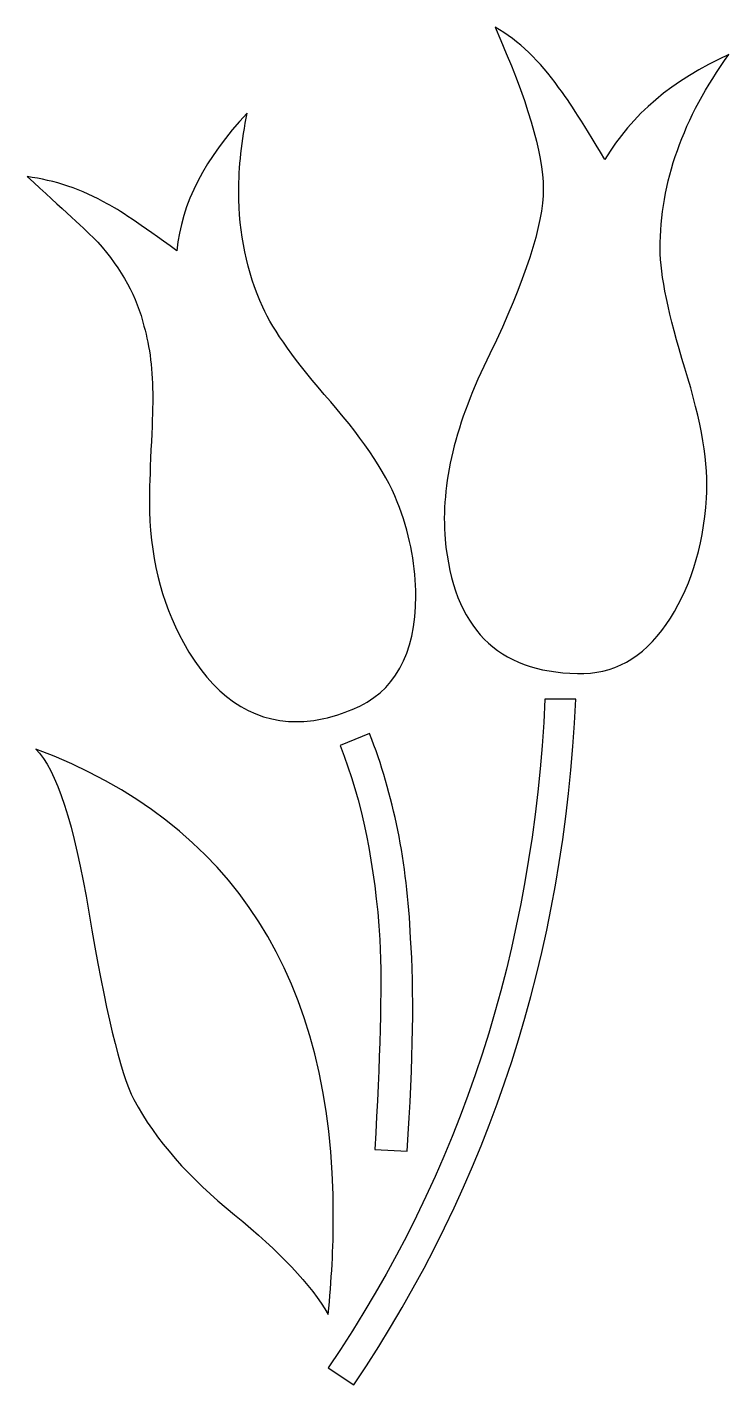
# Model space of a CAD drawing. Header units: centimetres. Extents: x -4.7 to 4.7, y -9.2 to 9.2.
import ezdxf

# ---------------------------------------------------------------- set-up
doc = ezdxf.new("R2010")
doc.units = ezdxf.units.CM
doc.header["$MEASUREMENT"] = 0
doc.layers.add('Camada 1', color=7, linetype='Continuous')

msp = doc.modelspace()

# ---------------------------------------------------------------- linework, layer by layer
at = {"layer": 'Camada 1'}
for points, knots in [([(1.51127, 4.7591), (1.98898, 5.75182), (2.23139, 6.49493), (2.23139, 6.99126), (2.23139, 6.99126), (2.23139, 7.46899), (2.01335, 8.19773), (1.58014, 9.17323), (1.58014, 9.17323), (1.90293, 8.98673), (2.18836, 8.71704), (2.43797, 8.35842), (2.43797, 8.35842), (2.53126, 8.25084), (2.74071, 7.92805), (3.06347, 7.38438), (3.06347, 7.38438), (3.42214, 7.98975), (3.97872, 8.46171), (4.73762, 8.8017), (4.73762, 8.8017), (4.11929, 7.94956), (3.81084, 7.0745), (3.81084, 6.17791), (3.81084, 6.17791), (3.81084, 5.8207), (3.92279, 5.28275), (4.14366, 4.56403), (4.14366, 4.56403), (4.37038, 3.84246), (4.46791, 3.26), (4.43637, 2.80955), (4.43637, 2.80955), (4.39046, 2.12674), (4.20825, 1.55722), (3.89122, 1.10243), (3.89122, 1.10243), (3.57565, 0.64478), (3.17399, 0.42533), (2.69197, 0.4397), (2.69197, 0.4397), (1.6117, 0.45547), (1.01642, 1.05943), (0.90595, 2.25297), (0.90595, 2.25297), (0.84563, 2.9975), (1.04502, 3.82951), (1.51127, 4.7591)], [0, 0, 0, 0, 0.07692308, 0.07692308, 0.07692308, 0.07692308, 0.15384615, 0.15384615, 0.15384615, 0.15384615, 0.23076923, 0.23076923, 0.23076923, 0.23076923, 0.30769231, 0.30769231, 0.30769231, 0.30769231, 0.38461538, 0.38461538, 0.38461538, 0.38461538, 0.46153846, 0.46153846, 0.46153846, 0.46153846, 0.53846154, 0.53846154, 0.53846154, 0.53846154, 0.61538462, 0.61538462, 0.61538462, 0.61538462, 0.69230769, 0.69230769, 0.69230769, 0.69230769, 0.76923077, 0.76923077, 0.76923077, 0.76923077, 0.84615385, 0.84615385, 0.84615385, 0.84615385, 1, 1, 1, 1]), ([(-3.64736, 6.78184), (-3.52256, 6.71871), (-3.2141, 6.51069), (-2.71777, 6.15205), (-2.71777, 6.15205), (-2.65321, 6.78898), (-2.33905, 7.40586), (-1.76524, 8.01265), (-1.76524, 8.01265), (-1.84125, 7.63967), (-1.87999, 7.28391), (-1.87999, 6.94535), (-1.87999, 6.94535), (-1.87999, 6.38589), (-1.77238, 5.86802), (-1.5572, 5.38886), (-1.5572, 5.38886), (-1.4152, 5.07758), (-1.11106, 4.65152), (-0.6391, 4.10923), (-0.6391, 4.10923), (-0.16428, 3.56845), (0.14129, 3.09072), (0.29049, 2.68188), (0.29049, 2.68188), (0.43829, 2.27014), (0.50996, 1.87424), (0.50996, 1.48692), (0.50996, 1.48692), (0.50996, 0.69505), (0.22305, 0.1843), (-0.3479, -0.04661), (-0.3479, -0.04661), (-0.61042, -0.15567), (-0.85571, -0.21158), (-1.09241, -0.21158), (-1.09241, -0.21158), (-1.72506, -0.21158), (-2.23575, 0.14418), (-2.62739, 0.85853), (-2.62739, 0.85853), (-2.93724, 1.41659), (-3.08644, 2.04926), (-3.08644, 2.76221), (-3.08644, 2.76221), (-3.08644, 2.9171), (-3.07927, 3.15099), (-3.06633, 3.46082), (-3.06633, 3.46082), (-3.04913, 3.77067), (-3.04194, 4.00165), (-3.04194, 4.15659), (-3.04194, 4.15659), (-3.04194, 4.531), (-3.07927, 4.85234), (-3.161, 5.13208), (-3.161, 5.13208), (-3.25141, 5.51797), (-3.45937, 5.89956), (-3.78362, 6.26968), (-3.78362, 6.26968), (-3.94142, 6.42463), (-4.25847, 6.71871), (-4.73763, 7.15337), (-4.73763, 7.15337), (-4.3675, 7.10458), (-4.00169, 6.98268), (-3.64736, 6.78184)], [0, 0, 0, 0, 0.05555556, 0.05555556, 0.05555556, 0.05555556, 0.11111111, 0.11111111, 0.11111111, 0.11111111, 0.16666667, 0.16666667, 0.16666667, 0.16666667, 0.22222222, 0.22222222, 0.22222222, 0.22222222, 0.27777778, 0.27777778, 0.27777778, 0.27777778, 0.33333333, 0.33333333, 0.33333333, 0.33333333, 0.38888889, 0.38888889, 0.38888889, 0.38888889, 0.44444444, 0.44444444, 0.44444444, 0.44444444, 0.5, 0.5, 0.5, 0.5, 0.55555556, 0.55555556, 0.55555556, 0.55555556, 0.61111111, 0.61111111, 0.61111111, 0.61111111, 0.66666667, 0.66666667, 0.66666667, 0.66666667, 0.72222222, 0.72222222, 0.72222222, 0.72222222, 0.77777778, 0.77777778, 0.77777778, 0.77777778, 0.83333333, 0.83333333, 0.83333333, 0.83333333, 0.88888889, 0.88888889, 0.88888889, 0.88888889, 1, 1, 1, 1]), ([(2.25433, 0.09111), (2.25433, 0.09111), (2.67039, 0.09111), (2.67039, 0.09111), (2.67039, 0.09111), (2.5155, -3.34752), (1.51704, -6.43328), (-0.32636, -9.17322), (-0.32636, -9.17322), (-0.32636, -9.17322), (-0.67355, -8.94369), (-0.67355, -8.94369), (-0.67355, -8.94369), (1.12398, -6.30273), (2.09804, -3.29162), (2.25433, 0.09111)], [0, 0, 0, 0, 0.2, 0.2, 0.2, 0.2, 0.4, 0.4, 0.4, 0.4, 0.6, 0.6, 0.6, 0.6, 1, 1, 1, 1]), ([(-0.11404, -0.37371), (0.20873, -1.19283), (0.39518, -2.11385), (0.44108, -3.13665), (0.44108, -3.13665), (0.48987, -3.81806), (0.4741, -4.77775), (0.39517, -6.01582), (0.39517, -6.01582), (0.39517, -6.01582), (-0.04377, -5.99428), (-0.04377, -5.99428), (-0.04377, -5.99428), (0.02793, -4.77058), (0.05526, -3.82382), (0.02513, -3.15821), (0.02513, -3.15821), (-0.03803, -2.15398), (-0.21591, -1.27607), (-0.51285, -0.53582), (-0.51285, -0.53582), (-0.51285, -0.53582), (-0.11404, -0.37371), (-0.11404, -0.37371)], [0, 0, 0, 0, 0.14285714, 0.14285714, 0.14285714, 0.14285714, 0.28571429, 0.28571429, 0.28571429, 0.28571429, 0.42857143, 0.42857143, 0.42857143, 0.42857143, 0.57142857, 0.57142857, 0.57142857, 0.57142857, 0.71428571, 0.71428571, 0.71428571, 0.71428571, 1, 1, 1, 1]), ([(-0.60325, -6.89659), (-0.60325, -7.31834), (-0.62619, -7.75873), (-0.67355, -8.22218), (-0.67355, -8.22218), (-0.90308, -7.82049), (-1.32771, -7.37292), (-1.93881, -6.87508), (-1.93881, -6.87508), (-2.5528, -6.38018), (-3.00326, -5.86233), (-3.29737, -5.31864), (-3.29737, -5.31864), (-3.48528, -4.94563), (-3.68326, -4.10497), (-3.90417, -2.78668), (-3.90417, -2.78668), (-4.1021, -1.59452), (-4.34311, -0.86144), (-4.62146, -0.58172), (-4.62146, -0.58172), (-1.94453, -1.58873), (-0.60325, -3.69471), (-0.60325, -6.89659)], [0, 0, 0, 0, 0.14285714, 0.14285714, 0.14285714, 0.14285714, 0.28571429, 0.28571429, 0.28571429, 0.28571429, 0.42857143, 0.42857143, 0.42857143, 0.42857143, 0.57142857, 0.57142857, 0.57142857, 0.57142857, 0.71428571, 0.71428571, 0.71428571, 0.71428571, 1, 1, 1, 1])]:
    msp.add_open_spline(points, degree=3, knots=knots, dxfattribs=at)

doc.saveas('drawing.dxf')
